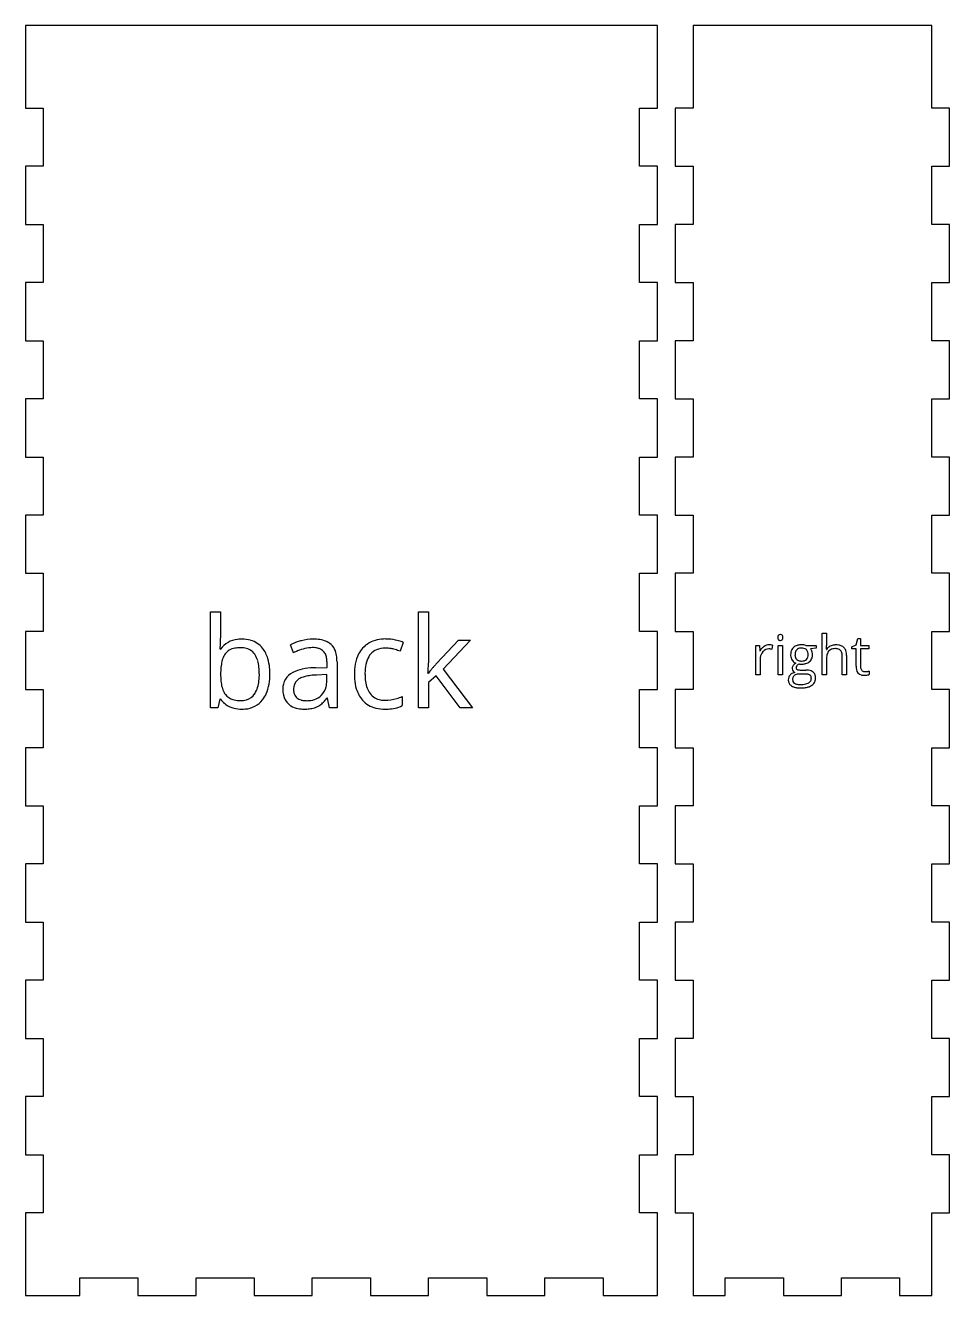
# Model space of a CAD drawing. Header units: millimetres. Extents: x 0 to 264, y 3 to 432.
# Drawn here: x 0 to 155, y 219 to 432 of the extents above; entities that cross this region are included whole.
import ezdxf

# ---------------------------------------------------------------- set-up
doc = ezdxf.new("R2010")
doc.units = ezdxf.units.MM

msp = doc.modelspace()

# ---------------------------------------------------------------- linework, layer by layer
at = {"layer": 'back_labelLayer'}
for p, q in [((31.02, 317.55), (31.02, 333.66)), ((31.02, 333.66), (32.74, 333.66)), ((32.74, 333.66), (32.74, 329.74)), ((65.9, 317.55), (65.9, 333.66)), ((65.9, 333.66), (67.6, 333.66)), ((67.6, 333.66), (67.6, 325.12)), ((44.97, 326.79), (44.44, 328.11)), ((63.37, 328.51), (62.84, 327.05)), ((68.95, 325.01), (72.62, 328.9)), ((74.66, 328.9), (70.06, 324.06)), ((72.62, 328.9), (74.66, 328.9)), ((32.66, 327.38), (32.74, 327.38)), ((48.66, 324.29), (50.59, 324.35)), ((50.59, 324.35), (50.59, 325.05)), ((52.27, 325.29), (52.27, 317.55)), ((70.06, 324.06), (74.98, 317.55)), ((50.55, 323.13), (48.83, 323.06)), ((50.55, 322.1), (50.55, 323.13)), ((67.51, 323.36), (67.6, 323.36)), ((68.89, 322.91), (67.6, 321.79)), ((67.6, 321.79), (67.6, 317.55)), ((72.9, 317.55), (68.89, 322.91)), ((32.26, 317.55), (31.02, 317.55)), ((32.62, 319.01), (32.26, 317.55)), ((32.74, 319.01), (32.62, 319.01)), ((50.65, 319.16), (50.57, 319.16)), ((50.99, 317.55), (50.65, 319.16)), ((52.27, 317.55), (50.99, 317.55)), ((63.21, 319.45), (63.21, 317.93)), ((67.6, 317.55), (65.9, 317.55)), ((74.98, 317.55), (72.9, 317.55))]:
    msp.add_line(p, q, dxfattribs=at)
for centre, radius, start, end in [((6.89, 329.38), 25.85, 355.7239, 358.1259), ((-3.08, 329.71), 35.83, 358.1123, 0.0484), ((35.95, 325.15), 3.91, 95.1835, 145.1109), ((36.29, 323.21), 5.87, 89.8743, 96.8145), ((36.35, 323.83), 5.25, 74.2393, 90.5624), ((36.7, 325.1), 3.93, 38.5631, 74.067), ((48.2, 321.14), 7.92, 106.3568, 118.335), ((48.54, 320.09), 9.02, 104.5162, 106.549), ((48.29, 321.12), 7.96, 90.0714, 104.6521), ((48.32, 321.82), 7.26, 81.568, 90.3249), ((48.74, 324.56), 4.49, 68.2274, 81.7494), ((49.32, 326.01), 2.92, 47.8683, 68.2934), ((49.42, 326.2), 2.72, 19.2331, 46.6741), ((59.87, 324.59), 4.45, 101.4913, 138.3134), ((60.4, 322.36), 6.75, 89.5892, 102.1788), ((60.45, 321.35), 7.75, 77.7702, 89.9475), ((60.3, 320.54), 8.58, 74.6797, 77.9579), ((61.09, 323.41), 5.6, 70.0946, 74.7386), ((61.85, 325.48), 3.4, 63.5034, 70.1862), ((62.21, 326.23), 2.56, 62.9277, 63.1875), ((11.28, 329.08), 21.45, 355.4716, 355.6529), ((35.88, 324.88), 2.94, 143.3382, 161.256), ((35.33, 325.24), 2.29, 120.1403, 142.4249), ((35.66, 324.62), 2.99, 100.4469, 119.6701), ((36.02, 322.81), 4.83, 89.5731, 100.7324), ((36.08, 323.67), 3.97, 78.6781, 90.375), ((36.42, 325.1), 2.51, 35.5408, 79.8011), ((36.14, 324.9), 2.85, 32.7034, 35.5241), ((35.37, 324.46), 3.73, 15.778, 32.0151), ((35.81, 324.41), 5.06, 16.4709, 38.4075), ((50.01, 316.45), 11.51, 112.2122, 115.9641), ((48.88, 319.29), 8.45, 103.6227, 112.432), ((48.22, 322.07), 5.59, 90.4485, 103.7665), ((48.19, 323.42), 4.25, 83.6507, 90.1753), ((48.36, 324.84), 2.81, 70.5716, 83.9929), ((48.73, 325.84), 1.74, 42.7296, 71.038), ((48.58, 325.76), 1.92, 20.4094, 41.4479), ((47.52, 325.35), 3.05, 7.8273, 20.6042), ((47.84, 325.61), 4.41, 6.3379, 19.6815), ((45.5, 325.32), 6.76, 359.8027, 6.6583), ((61.35, 323.82), 6.12, 153.0875, 170.1051), ((60.1, 324.42), 4.74, 138.655, 152.6853), ((60.06, 324.67), 2.88, 114.4266, 161.6633), ((60.33, 323.77), 3.81, 88.7194, 112.5668), ((60.41, 323.77), 3.81, 87.6749, 89.9749), ((60.35, 322.66), 4.92, 81.691, 87.5079), ((60.04, 320.51), 7.1, 77.2999, 81.7345), ((59.62, 318.52), 9.13, 74.7802, 77.4498), ((60.02, 319.95), 7.64, 68.3294, 74.8831), ((45.98, 323.24), 13.24, 177.6177, 180.0425), ((42, 323.45), 9.25, 171.0668, 177.8457), ((38.17, 324.06), 5.37, 160.8926, 171.2334), ((32.9, 323.73), 6.3, 6.1649, 16.0396), ((29.08, 323.29), 10.15, 359.7681, 6.3095), ((33.23, 323.6), 7.76, 5.1339, 16.7973), ((29.98, 323.26), 11.03, 359.8779, 5.4094), ((47.63, 318.08), 6.08, 101.3568, 117.0799), ((48.82, 312.49), 11.8, 92.4696, 101.7065), ((49.17, 307.51), 16.79, 91.7165, 92.9096), ((45.65, 325.08), 4.94, 359.6933, 8.0036), ((64.65, 323.21), 9.48, 169.8978, 180.3689), ((66.45, 323.2), 9.5, 174.531, 180.1549), ((62.75, 323.61), 5.77, 160.1419, 175.1368), ((11.74, 327.27), 55.91, 356.0329, 356.6443), ((33.9, 325.98), 33.71, 356.6325, 357.491), ((47.24, 325.39), 20.36, 357.5041, 358.3308), ((56.14, 325.14), 11.45, 358.2739, 359.8927), ((81.32, 313.3), 17.01, 140.4331, 142.3366), ((88.38, 307.49), 26.16, 139.2799, 140.4703), ((96.54, 300.47), 36.92, 138.3417, 139.2877), ((44.1, 323.19), 11.36, 179.7763, 185.7075), ((39.62, 322.73), 6.86, 185.5925, 194.2051), ((32.86, 322.8), 6.35, 343.4171, 353.6369), ((29.39, 323.22), 9.85, 353.4935, 0.2206), ((30.94, 323.17), 10.08, 350.6563, 0.338), ((46.14, 320.81), 2.97, 115.4905, 182.3568), ((46.82, 320.85), 1.83, 120.9734, 172.418), ((47.26, 320.17), 2.64, 113.5887, 121.6805), ((47.9, 318.65), 4.29, 102.7996, 113.2433), ((48.67, 315.37), 7.66, 96.3545, 102.9953), ((49.24, 310.45), 12.62, 91.8565, 96.4478), ((46.18, 322.07), 4.36, 346.9178, 0.2825), ((45.08, 322.1), 5.46, 359.8172, 359.9995), ((65.56, 323.14), 10.39, 179.9388, 183.9815), ((62.77, 322.89), 7.58, 183.5914, 196.354), ((65.28, 323.13), 8.32, 179.7041, 188.0744), ((62.28, 322.69), 5.29, 187.9315, 200.3885), ((-3.41, 328.29), 71.09, 356.0205, 356.0552), ((75.9, 317.48), 10.17, 142.3234, 144.7075), ((36.75, 321.98), 3.89, 193.943, 208.0218), ((35.59, 321.39), 2.59, 208.5537, 217.5605), ((35.5, 321.35), 2.49, 218.1691, 253.8047), ((36.39, 321.29), 2.47, 286.0163, 326.8497), ((35.16, 322.1), 3.94, 326.7105, 343.6662), ((36, 321.91), 4.83, 321.3162, 335.5436), ((34.45, 322.58), 6.51, 335.8306, 350.8255), ((47.49, 320.65), 4.32, 179.5457, 192.6949), ((46.03, 320.29), 2.82, 192.0828, 227.4521), ((47.68, 320.68), 2.71, 171.2122, 180.2058), ((47.42, 320.65), 2.46, 179.5266, 192.7787), ((46.59, 320.44), 1.6, 192.3265, 222.058), ((47.64, 321.71), 2.87, 306.9881, 313.8559), ((47.62, 321.7), 2.88, 314.1892, 347.427), ((60.27, 322.13), 4.97, 196.0167, 221.1349), ((60.66, 322.09), 3.56, 200.4183, 216.6393), ((59.98, 321.6), 2.73, 216.9695, 261.3103), ((35.84, 321.22), 3.81, 215.585, 245.8362), ((36.13, 321.89), 4.54, 245.9802, 255.5456), ((35.96, 322.78), 3.99, 253.1382, 266.8483), ((36.27, 322.56), 5.21, 255.7755, 270.3185), ((36.09, 324.31), 5.53, 266.3775, 270.0511), ((36.13, 322.21), 3.43, 269.3869, 285.8631), ((36.31, 323.17), 5.83, 269.9226, 275.5482), ((36.59, 321.43), 4.07, 274.064, 321.4081), ((46.11, 320.4), 2.96, 227.7689, 237.805), ((46.36, 320.86), 3.48, 238.3273, 258.9184), ((46.53, 320.41), 1.53, 222.5804, 229.2548), ((46.74, 320.68), 1.87, 229.7837, 254.2724), ((46.73, 322.62), 5.27, 258.672, 270.4047), ((47.02, 321.6), 2.84, 253.9397, 266.4534), ((47.11, 322.63), 3.86, 266.0783, 270.0591), ((47.14, 323.49), 4.73, 269.5792, 282.0413), ((46.9, 323.19), 5.84, 272.9335, 281.4139), ((47.28, 321.35), 3.96, 281.298, 293.7313), ((47.49, 321.96), 3.16, 281.7121, 306.4594), ((47.57, 320.6), 3.17, 294.3933, 304.7371), ((46.73, 321.8), 4.63, 304.8485, 314.8531), ((44.98, 323.58), 7.12, 314.7445, 321.7072), ((59.77, 321.76), 4.35, 221.7976, 256.8021), ((60.28, 323.77), 6.42, 256.4244, 270.489), ((60.28, 323), 4.16, 260.136, 270.2692), ((60.26, 326.04), 7.19, 270.2658, 286.2891), ((60.49, 324.56), 7.21, 272.598, 282.1878), ((60.99, 322.29), 4.89, 282.0344, 296.9454), ((59.83, 327.67), 8.88, 286.0461, 292.3654), ((46.77, 325.08), 7.73, 269.9539, 273.1491), ((60.34, 326.77), 9.42, 269.9655, 272.8643)]:
    msp.add_arc(centre, radius, start, end, dxfattribs=at)
at = {"layer": 'back_outsideCutPath'}
for p, q in [((0, 432), (0, 418.12)), ((106, 432), (0, 432)), ((106, 418.12), (106, 432)), ((0, 418.12), (3, 418.12)), ((3, 418.12), (3, 408.38)), ((103, 408.38), (103, 418.12)), ((103, 418.12), (106, 418.12)), ((3, 408.38), (0, 408.38)), ((0, 408.38), (0, 398.62)), ((106, 408.38), (103, 408.38)), ((106, 398.62), (106, 408.38)), ((0, 398.62), (3, 398.62)), ((3, 398.62), (3, 388.88)), ((103, 388.88), (103, 398.62)), ((103, 398.62), (106, 398.62)), ((3, 388.88), (0, 388.88)), ((0, 388.88), (0, 379.12)), ((106, 388.88), (103, 388.88)), ((106, 379.12), (106, 388.88)), ((0, 379.12), (3, 379.12)), ((3, 379.12), (3, 369.38)), ((103, 369.38), (103, 379.12)), ((103, 379.12), (106, 379.12)), ((3, 369.38), (0, 369.38)), ((0, 369.38), (0, 359.62)), ((106, 369.38), (103, 369.38)), ((106, 359.62), (106, 369.38)), ((0, 359.62), (3, 359.62)), ((3, 359.62), (3, 349.88)), ((103, 349.88), (103, 359.62)), ((103, 359.62), (106, 359.62)), ((3, 349.88), (0, 349.88)), ((0, 349.88), (0, 340.12)), ((106, 349.88), (103, 349.88)), ((106, 340.12), (106, 349.88)), ((0, 340.12), (3, 340.12)), ((3, 340.12), (3, 330.38)), ((103, 330.38), (103, 340.12)), ((103, 340.12), (106, 340.12)), ((3, 330.38), (0, 330.38)), ((0, 330.38), (0, 320.62)), ((106, 330.38), (103, 330.38)), ((106, 320.62), (106, 330.38)), ((0, 320.62), (3, 320.62)), ((3, 320.62), (3, 310.88)), ((103, 310.88), (103, 320.62)), ((103, 320.62), (106, 320.62)), ((3, 310.88), (0, 310.88)), ((0, 310.88), (0, 301.12)), ((106, 310.88), (103, 310.88)), ((106, 301.12), (106, 310.88)), ((0, 301.12), (3, 301.12)), ((3, 301.12), (3, 291.38)), ((103, 291.38), (103, 301.12)), ((103, 301.12), (106, 301.12)), ((3, 291.38), (0, 291.38)), ((0, 291.38), (0, 281.62)), ((106, 291.38), (103, 291.38)), ((106, 281.62), (106, 291.38)), ((0, 281.62), (3, 281.62)), ((3, 281.62), (3, 271.88)), ((103, 271.88), (103, 281.62)), ((103, 281.62), (106, 281.62)), ((3, 271.88), (0, 271.88)), ((0, 271.88), (0, 262.12)), ((106, 271.88), (103, 271.88)), ((106, 262.12), (106, 271.88)), ((0, 262.12), (3, 262.12)), ((3, 262.12), (3, 252.38)), ((103, 252.38), (103, 262.12)), ((103, 262.12), (106, 262.12)), ((3, 252.38), (0, 252.38)), ((0, 252.38), (0, 242.62)), ((106, 252.38), (103, 252.38)), ((106, 242.62), (106, 252.38)), ((0, 242.62), (3, 242.62)), ((3, 242.62), (3, 232.88)), ((103, 232.88), (103, 242.62)), ((103, 242.62), (106, 242.62)), ((3, 232.88), (0, 232.88)), ((0, 232.88), (0, 219)), ((106, 232.88), (103, 232.88)), ((106, 219), (106, 232.88)), ((9.12, 219), (9.12, 222)), ((9.12, 222), (18.88, 222)), ((18.88, 222), (18.88, 219)), ((28.62, 219), (28.62, 222)), ((28.62, 222), (38.38, 222)), ((38.38, 222), (38.38, 219)), ((48.12, 219), (48.12, 222)), ((48.12, 222), (57.88, 222)), ((57.88, 222), (57.88, 219)), ((67.62, 219), (67.62, 222)), ((67.62, 222), (77.38, 222)), ((77.38, 222), (77.38, 219)), ((87.12, 219), (87.12, 222)), ((87.12, 222), (96.88, 222)), ((96.88, 222), (96.88, 219)), ((0, 219), (9.12, 219)), ((18.88, 219), (28.62, 219)), ((38.38, 219), (48.12, 219)), ((57.88, 219), (67.62, 219)), ((77.38, 219), (87.12, 219)), ((96.88, 219), (106, 219))]:
    msp.add_line(p, q, dxfattribs=at)
at = {"layer": 'right_labelLayer'}
for p, q in [((122.48, 323.11), (122.48, 328.03)), ((122.48, 328.03), (123.1, 328.03)), ((123.1, 328.03), (123.18, 327.12)), ((125.32, 328.07), (125.21, 327.38)), ((126.24, 323.11), (126.24, 328.03)), ((126.24, 328.03), (126.98, 328.03)), ((126.98, 328.03), (126.98, 323.11)), ((130.89, 328.03), (132.6, 328.03)), ((132.6, 328.03), (132.6, 327.56)), ((133.61, 323.11), (133.61, 330.1)), ((133.61, 330.1), (134.35, 330.1)), ((134.35, 330.1), (134.35, 327.98)), ((138.6, 327.81), (139.31, 328.12)), ((139.31, 328.12), (139.62, 329.17)), ((139.62, 329.17), (140.05, 329.17)), ((140.05, 329.17), (140.05, 328.03)), ((140.05, 328.03), (141.48, 328.03)), ((141.48, 328.03), (141.48, 327.45)), ((123.18, 327.12), (123.22, 327.12)), ((132.6, 327.56), (131.68, 327.45)), ((134.32, 327.35), (134.36, 327.35)), ((136.98, 323.11), (136.98, 326.3)), ((137.72, 326.32), (137.72, 323.11)), ((138.6, 327.45), (138.6, 327.81)), ((139.31, 327.45), (138.6, 327.45)), ((139.31, 324.53), (139.31, 327.45)), ((141.48, 327.45), (140.05, 327.45)), ((140.05, 327.45), (140.05, 324.56)), ((123.23, 325.75), (123.23, 323.11)), ((130, 323.89), (130.87, 323.89)), ((134.35, 325.68), (134.35, 323.11)), ((123.23, 323.11), (122.48, 323.11)), ((126.98, 323.11), (126.24, 323.11)), ((130.64, 323.22), (129.74, 323.22)), ((134.35, 323.11), (133.61, 323.11)), ((137.72, 323.11), (136.98, 323.11)), ((141.52, 323.73), (141.52, 323.16))]:
    msp.add_line(p, q, dxfattribs=at)
for centre, radius, start, end in [((124.72, 326.64), 1.49, 89.6797, 124.4406), ((124.74, 324.7), 3.42, 84.9923, 90.1281), ((124.82, 325.62), 2.5, 78.4892, 85.0266), ((127, 329.37), 0.826, 170.8452, 180.3546), ((127.06, 329.37), 0.88, 179.8804, 185.3687), ((126.78, 329.34), 0.607, 184.9925, 198.204), ((126.69, 329.42), 0.513, 155.9679, 171.0516), ((126.57, 329.26), 0.385, 197.7934, 224.8942), ((126.54, 329.49), 0.349, 133.7879, 155.9173), ((126.6, 329.43), 0.431, 92.6446, 133.471), ((126.6, 329.29), 0.418, 225.1301, 249.9001), ((126.61, 329.34), 0.474, 250.5, 270.5978), ((126.62, 329.29), 0.569, 89.9692, 93.7645), ((126.62, 329.42), 0.439, 46.3708, 90.8879), ((126.62, 329.3), 0.435, 269.1788, 314.2807), ((126.67, 329.47), 0.377, 17.7251, 46.4474), ((126.68, 329.26), 0.364, 313.6154, 332.2677), ((126.57, 329.31), 0.486, 332.6323, 350.0706), ((126.46, 329.4), 0.592, 4.9427, 18.1901), ((126.28, 329.36), 0.772, 349.8345, 0.3892), ((126.2, 329.37), 0.853, 359.8849, 5.3181), ((129.87, 326.5), 1.58, 106.2189, 131.5378), ((130.11, 325.72), 2.4, 93.633, 106.5409), ((130.19, 324.83), 3.29, 89.9381, 94.0268), ((130.21, 325.27), 2.86, 82.5852, 90.185), ((130.29, 325.94), 2.18, 74.0089, 82.5694), ((135.84, 326.2), 1.91, 96.6653, 116.3783), ((135.91, 325.69), 2.42, 89.8928, 96.9959), ((135.93, 325.09), 3.03, 80.6863, 90.3537), ((136.12, 326.2), 1.9, 65.6022, 80.8844), ((125.41, 325.89), 2.52, 139.4139, 150.6033), ((125.49, 325.76), 2.26, 173.6908, 180.0883), ((124.94, 325.84), 1.7, 138.9576, 174.5422), ((124.96, 326.27), 1.92, 124.2321, 139.4162), ((124.98, 325.8), 1.77, 135.621, 138.8379), ((124.67, 326.15), 1.29, 89.6335, 137.0881), ((124.67, 325.7), 1.75, 87.3439, 89.9658), ((124.64, 325.16), 2.29, 81.5884, 87.1917), ((124.5, 324.17), 3.29, 77.4454, 81.6361), ((130.49, 326.46), 2.15, 166.8196, 180.4839), ((130.22, 326.44), 1.88, 179.9759, 183.6207), ((129.88, 326.4), 1.54, 183.0161, 212.3123), ((129.78, 326.64), 1.42, 132.3288, 167.3341), ((131.04, 326.46), 1.96, 175.3393, 180.0865), ((130.53, 326.45), 1.46, 179.5618, 191.6529), ((130.47, 326.52), 1.39, 162.5912, 175.7343), ((130.02, 326.34), 0.938, 191.3555, 213.366), ((130, 326.67), 0.895, 135.584, 163.0016), ((129.96, 326.69), 0.858, 122.521, 134.9967), ((130.04, 326.55), 1.02, 101.0621, 121.9739), ((130.15, 326.02), 1.56, 89.5859, 101.3334), ((130.18, 325.96), 1.62, 76.1095, 90.7028), ((130.39, 326.71), 0.847, 13.9536, 77.6674), ((130.42, 326.26), 0.823, 282.7797, 346.4829), ((129.67, 326.49), 1.6, 359.1806, 15.0432), ((129.76, 326.45), 1.51, 345.4362, 0.7466), ((130.61, 326.37), 1.38, 310.6098, 342.0923), ((130.73, 326.7), 1.21, 29.4584, 38.3577), ((130.24, 326.42), 1.78, 23.1845, 29.5422), ((129.77, 326.21), 2.3, 21.2507, 23.3488), ((130.57, 326.53), 1.43, 6.8505, 20.9872), ((130.3, 326.45), 1.71, 342.565, 0.5957), ((130.16, 326.47), 1.84, 359.8711, 7.0432), ((131.43, 327.76), 2.92, 351.9712, 354.962), ((129.92, 327.89), 4.43, 354.9828, 357.8944), ((127.64, 327.98), 6.71, 357.8674, 0.0683), ((137.92, 325.74), 3.57, 171.3202, 178.3407), ((135.62, 326.56), 1.49, 119.8316, 147.9726), ((136.53, 325.96), 2.16, 160.1567, 171.5313), ((135.67, 326.28), 1.24, 140.6208, 160.5049), ((135.5, 326.39), 1.04, 118.4551, 139.6706), ((135.8, 326.28), 1.82, 116.6659, 120.4183), ((135.67, 326.07), 1.4, 100.1068, 118.0847), ((135.83, 325.23), 2.26, 89.5919, 100.3595), ((135.85, 325.51), 1.98, 84.0198, 90.1511), ((135.92, 326.15), 1.34, 71.0828, 84.3691), ((136.09, 326.62), 0.841, 43.3791, 71.5386), ((136.05, 326.6), 0.887, 22.7025, 42.342), ((135.65, 326.43), 1.32, 8.4931, 22.658), ((136.35, 326.71), 1.34, 46.7401, 65.4131), ((134.87, 326.31), 2.11, 359.6714, 8.6877), ((136.36, 326.76), 1.3, 19.2204, 45.7661), ((135.61, 326.48), 2.1, 6.4734, 19.6468), ((134.5, 326.33), 3.22, 359.7945, 6.7744), ((129.94, 326.45), 1.62, 212.4715, 215.8877), ((129.45, 324.19), 0.853, 161.7226, 180.4843), ((129.46, 324.18), 0.856, 179.9839, 182.9379), ((129.29, 324.16), 0.691, 182.1767, 215.3416), ((129.7, 326.25), 1.31, 215.1641, 247.4748), ((129.36, 324.21), 0.756, 144.4963, 161.3351), ((129.48, 324.29), 0.919, 215.4649, 217.1752), ((129.61, 324.03), 1.07, 132.7259, 144.1479), ((130.01, 323.6), 1.65, 125.2213, 132.8655), ((130.41, 323.04), 2.34, 121.2353, 125.3795), ((129.9, 326.27), 0.798, 213.9574, 227.7972), ((129.83, 324.29), 0.561, 147.5369, 180.2593), ((129.65, 324.28), 0.386, 179.2918, 198.3582), ((129.58, 324.26), 0.312, 199.2291, 239.5691), ((130.01, 324.17), 0.783, 128.0882, 147.14), ((130.01, 326.39), 0.964, 228.2621, 254.7341), ((129.64, 324.35), 0.414, 238.2197, 239.8458), ((129.69, 324.44), 0.523, 240.7302, 254.5027), ((130.35, 323.74), 1.33, 117.3934, 128.4096), ((129.83, 324.94), 1.04, 254.1638, 262.2122), ((129.94, 325.73), 1.83, 262.0555, 267.2084), ((130.11, 326.91), 2.02, 259.4965, 263.3904), ((130.14, 326.86), 1.45, 254.4016, 267.4349), ((130, 326.73), 2.84, 267.0919, 270.0864), ((130.15, 327.28), 2.4, 263.4836, 270.1272), ((130.18, 327.33), 1.92, 267.0154, 270.0323), ((130.16, 328.12), 3.24, 269.9691, 272.9313), ((130.2, 327.03), 1.62, 269.2257, 284.3773), ((130.21, 327.35), 2.46, 272.5335, 285.258), ((130.44, 326.57), 1.65, 284.9316, 310.6223), ((130.89, 320.84), 3.05, 81.5744, 90.306), ((131.06, 321.93), 1.95, 68.3671, 81.74), ((139.16, 325.69), 4.81, 178.1079, 180.023), ((141.65, 324.5), 2.34, 179.3551, 192.8478), ((140.47, 324.18), 1.13, 190.3818, 253.8772), ((141.55, 324.55), 1.5, 179.6417, 189.7505), ((141.02, 324.45), 0.963, 189.5479, 205.7874), ((140.81, 324.35), 0.723, 206.1293, 221.4085), ((140.78, 324.33), 0.693, 221.5949, 262.3505), ((129.09, 322.29), 1.14, 138.3916, 181.0053), ((129.52, 322.27), 1.57, 179.9783, 183.0228), ((129.16, 322.24), 1.21, 182.208, 207.7462), ((129.13, 322.25), 1.19, 208.9036, 236.4231), ((129.21, 322.19), 1.3, 113.8121, 138.3496), ((129.86, 322.29), 1.19, 168.258, 180.382), ((129.42, 322.27), 0.749, 179.2208, 200.9356), ((129.44, 321.69), 1.85, 102.2871, 114.1173), ((129.47, 322.39), 0.786, 130.7945, 169.0413), ((129.33, 322.25), 0.659, 202.0287, 236.1457), ((129.37, 324.2), 0.774, 216.5861, 245.4969), ((129.52, 322.32), 0.873, 117.2305, 130.5023), ((129.46, 322.42), 0.875, 235.0634, 238.5041), ((129.62, 322.7), 1.19, 239.1066, 254.4862), ((129.62, 322.09), 1.12, 99.8103, 116.8229), ((129.73, 321.51), 1.71, 89.6435, 100.0209), ((130.65, 318.48), 4.74, 86.5054, 90.1399), ((130.48, 323.3), 1.78, 283.1371, 295.8573), ((130.77, 320.41), 2.81, 81.4173, 86.5757), ((130.97, 321.69), 1.51, 73.41, 81.5907), ((130.71, 322.8), 1.24, 296.4048, 301.8009), ((130.8, 322.68), 1.09, 301.2231, 318.6238), ((131.2, 322.46), 0.707, 58.9972, 73.8586), ((131.32, 322.67), 0.47, 31.5096, 58.0778), ((131, 322.5), 0.815, 319.0766, 1.1407), ((131.19, 322.6), 0.611, 10.6608, 30.9363), ((131.28, 322.49), 1.35, 52.1879, 68.2501), ((130.8, 322.52), 1.01, 359.546, 10.9905), ((131.16, 322.5), 1.37, 302.9904, 339.5495), ((131.43, 322.7), 1.09, 8.6201, 51.8983), ((130.92, 322.56), 1.61, 340.5269, 0.7201), ((130.89, 322.58), 1.64, 359.743, 9.7326), ((140.7, 324.97), 1.95, 253.7848, 270.8853), ((140.84, 324.63), 0.997, 261.3266, 270.1913), ((140.73, 324.93), 1.91, 270.0027, 270.7602), ((140.72, 325.34), 2.32, 270.8933, 275.5483), ((140.85, 326.08), 2.45, 269.8803, 278.3029), ((140.64, 326.25), 3.23, 275.526, 279.2939), ((140.71, 325.81), 2.79, 279.1864, 280.114), ((140.87, 325.89), 2.26, 278.4154, 279.0078), ((140.84, 325.13), 2.1, 280.0071, 283.3735), ((140.6, 327.65), 4.03, 278.959, 280.5103), ((141.03, 324.35), 1.3, 283.3069, 288.1197), ((140.86, 326.24), 2.6, 280.4848, 282.6267), ((141.09, 325.22), 1.56, 282.5875, 285.5796), ((141.2, 323.82), 0.733, 287.9889, 295.3049), ((141.2, 324.81), 1.13, 285.7258, 286.2554), ((129.44, 322.7), 1.73, 235.9668, 251.2229), ((129.74, 323.56), 2.65, 251.2102, 262.7064), ((129.83, 323.42), 1.94, 254.2324, 263.4938), ((129.94, 325.08), 4.18, 262.5635, 270.2699), ((129.96, 324.53), 3.06, 263.4108, 270.1458), ((129.99, 326.81), 5.91, 269.7545, 276.6169), ((129.99, 326.48), 5.01, 269.7957, 275.3991), ((129.97, 325.39), 3.92, 269.9103, 270), ((130.18, 324.56), 3.08, 275.2957, 283.3516), ((130.25, 324.61), 3.69, 276.494, 286.4953), ((130.67, 323.21), 2.24, 286.2542, 302.528), ((130.91, 322.81), 1.77, 303.1869, 304.1722)]:
    msp.add_arc(centre, radius, start, end, dxfattribs=at)
at = {"layer": 'right_outsideCutPath'}
for p, q in [((112, 432), (112, 418.12)), ((152, 432), (112, 432)), ((152, 418.12), (152, 432)), ((112, 418.12), (109, 418.12)), ((109, 418.12), (109, 408.38)), ((155, 418.12), (152, 418.12)), ((155, 408.38), (155, 418.12)), ((109, 408.38), (112, 408.38)), ((112, 408.38), (112, 398.62)), ((152, 398.62), (152, 408.38)), ((152, 408.38), (155, 408.38)), ((112, 398.62), (109, 398.62)), ((109, 398.62), (109, 388.88)), ((155, 398.62), (152, 398.62)), ((155, 388.88), (155, 398.62)), ((109, 388.88), (112, 388.88)), ((112, 388.88), (112, 379.12)), ((152, 379.12), (152, 388.88)), ((152, 388.88), (155, 388.88)), ((112, 379.12), (109, 379.12)), ((109, 379.12), (109, 369.38)), ((155, 379.12), (152, 379.12)), ((155, 369.38), (155, 379.12)), ((109, 369.38), (112, 369.38)), ((112, 369.38), (112, 359.62)), ((152, 359.62), (152, 369.38)), ((152, 369.38), (155, 369.38)), ((112, 359.62), (109, 359.62)), ((109, 359.62), (109, 349.88)), ((155, 359.62), (152, 359.62)), ((155, 349.88), (155, 359.62)), ((109, 349.88), (112, 349.88)), ((112, 349.88), (112, 340.12)), ((152, 340.12), (152, 349.88)), ((152, 349.88), (155, 349.88)), ((112, 340.12), (109, 340.12)), ((109, 340.12), (109, 330.38)), ((155, 340.12), (152, 340.12)), ((155, 330.38), (155, 340.12)), ((109, 330.38), (112, 330.38)), ((112, 330.38), (112, 320.62)), ((152, 320.62), (152, 330.38)), ((152, 330.38), (155, 330.38)), ((112, 320.62), (109, 320.62)), ((109, 320.62), (109, 310.88)), ((155, 320.62), (152, 320.62)), ((155, 310.88), (155, 320.62)), ((109, 310.88), (112, 310.88)), ((112, 310.88), (112, 301.12)), ((152, 301.12), (152, 310.88)), ((152, 310.88), (155, 310.88)), ((112, 301.12), (109, 301.12)), ((109, 301.12), (109, 291.38)), ((155, 301.12), (152, 301.12)), ((155, 291.38), (155, 301.12)), ((109, 291.38), (112, 291.38)), ((112, 291.38), (112, 281.62)), ((152, 281.62), (152, 291.38)), ((152, 291.38), (155, 291.38)), ((112, 281.62), (109, 281.62)), ((109, 281.62), (109, 271.88)), ((155, 281.62), (152, 281.62)), ((155, 271.88), (155, 281.62)), ((109, 271.88), (112, 271.88)), ((112, 271.88), (112, 262.12)), ((152, 262.12), (152, 271.88)), ((152, 271.88), (155, 271.88)), ((112, 262.12), (109, 262.12)), ((109, 262.12), (109, 252.38)), ((155, 262.12), (152, 262.12)), ((155, 252.38), (155, 262.12)), ((109, 252.38), (112, 252.38)), ((112, 252.38), (112, 242.62)), ((152, 242.62), (152, 252.38)), ((152, 252.38), (155, 252.38)), ((112, 242.62), (109, 242.62)), ((109, 242.62), (109, 232.88)), ((155, 242.62), (152, 242.62)), ((155, 232.88), (155, 242.62)), ((109, 232.88), (112, 232.88)), ((112, 232.88), (112, 219)), ((152, 219), (152, 232.88)), ((152, 232.88), (155, 232.88)), ((117.38, 219), (117.38, 222)), ((117.38, 222), (127.12, 222)), ((127.12, 222), (127.12, 219)), ((136.88, 219), (136.88, 222)), ((136.88, 222), (146.62, 222)), ((146.62, 222), (146.62, 219)), ((112, 219), (117.38, 219)), ((127.12, 219), (136.88, 219)), ((146.62, 219), (152, 219))]:
    msp.add_line(p, q, dxfattribs=at)

doc.saveas('drawing.dxf')
